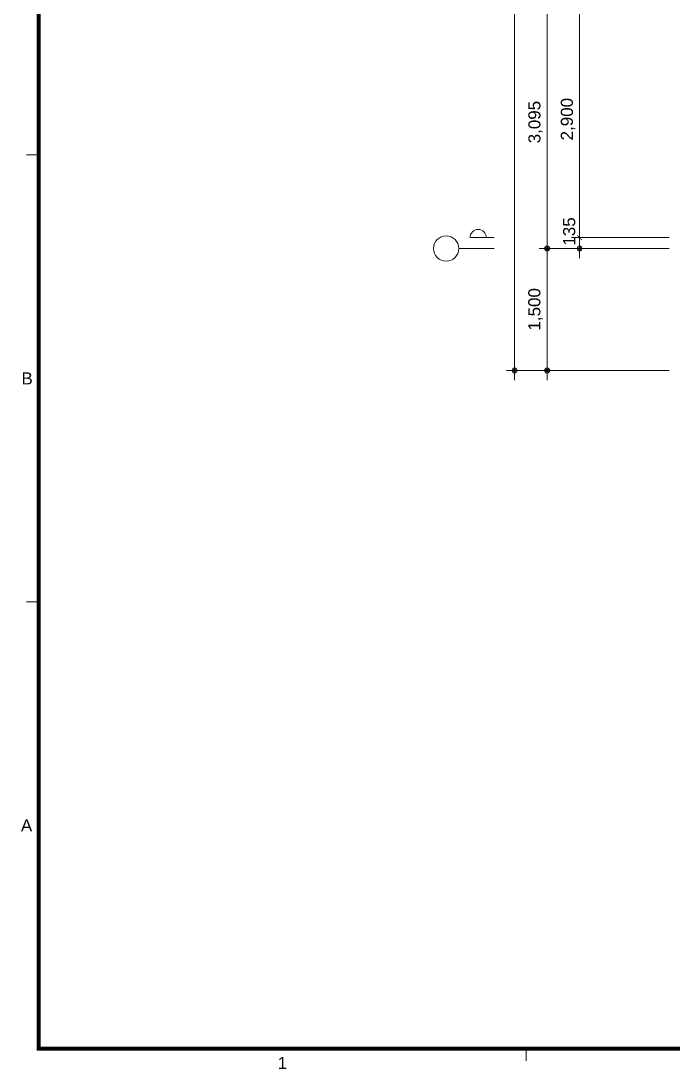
# Model space of a CAD drawing. Header units: millimetres. Extents: x 906 to 41302, y 848 to 28850.
# Drawn here: x 906 to 8934, y 850 to 13748 of the extents above; entities that cross this region are included whole.
import ezdxf

# ---------------------------------------------------------------- set-up
doc = ezdxf.new("R2010")
doc.units = ezdxf.units.MM
for name, color, linetype in [('PDF_0', 7, 'Continuous'), ('PDF_A-ST-AXIS-DIM', 7, 'Continuous'), ('PDF_X-FORM(동탄)$G-BORD-FORM', 7, 'Continuous'), ('PDF_문자', 7, 'Continuous')]:
    doc.layers.add(name, color=color, linetype=linetype)
doc.styles.add('PDF Arial', font='arial.ttf')

msp = doc.modelspace()

# ---------------------------------------------------------------- linework, layer by layer
at = {"layer": 'PDF_0', "lineweight": 13}
msp.add_lwpolyline([(7384, 11067), (7384, 10827)], close=True, dxfattribs=at)
for points in [[(7784, 10827), (7784, 11067)], [(6984, 9566), (6984, 9327)], [(7384, 9566), (7384, 9327)]]:
    msp.add_lwpolyline(points, dxfattribs=at)
for centre, radius in [((7385, 10947), 30.2), ((7385, 10947), 30.2), ((7785, 10947), 30.2), ((7385, 10947), 15.3), ((7385, 10947), 15.3), ((7785, 10947), 15.3), ((6984, 9447), 30.2), ((6984, 9447), 15.3), ((7385, 9447), 30.2), ((7385, 9447), 15.3)]:
    msp.add_circle(centre, radius, dxfattribs=at)
at = {"layer": 'PDF_0', "transparency": 33554559}
for points in [[(7758, 11115), (7751, 11108), (7818, 11054)], [(7758, 11115), (7751, 11108), (7818, 11054)], [(7751, 11108), (7818, 11054), (7812, 11048)], [(7751, 11108), (7818, 11054), (7812, 11048)]]:
    msp.add_solid(points, dxfattribs=at)
at = {"layer": 'PDF_A-ST-AXIS-DIM', "lineweight": 13}
for points in [[(6984, 21731), (6984, 9507)], [(7784, 11141), (7784, 11082), (7784, 13982), (7784, 13921), (7784, 13982), (7784, 14042), (7784, 14101), (7784, 14162), (7784, 14101), (7784, 16797), (7784, 16736)], [(7384, 11007), (7384, 13982)], [(7784, 10946), (7784, 11082)], [(6297, 10946), (6734, 10946)], [(7685, 10946), (8885, 10946), (7285, 10946), (8885, 10946)], [(7384, 9507), (7384, 10887)], [(7784, 10887), (7784, 10827)], [(7285, 9447), (8885, 9447), (6884, 9447)]]:
    msp.add_lwpolyline(points, dxfattribs=at)
msp.add_lwpolyline([(6635, 11082, 1), (6435, 11082), (6734, 11082)], format="xyb", dxfattribs=at)
msp.add_lwpolyline([(7685, 11082), (8885, 11082)], close=True, dxfattribs=at)
msp.add_circle((6141, 10947), 156, dxfattribs=at)
at = {"layer": 'PDF_X-FORM(동탄)$G-BORD-FORM', "lineweight": 0, "const_width": 49.7}
msp.add_lwpolyline([(1124, 1099), (41025, 1099), (41025, 28599), (1124, 28599)], close=True, dxfattribs=at)
at = {"layer": 'PDF_X-FORM(동탄)$G-BORD-FORM', "lineweight": 13}
for points in [[(1124, 12099), (975, 12099)], [(1124, 6600), (975, 6600)], [(7125, 1100), (7125, 949)]]:
    msp.add_lwpolyline(points, dxfattribs=at)

# ---------------------------------------------------------------- texts
at = {"layer": 'PDF_문자', "char_height": 149.4, "attachment_point": 7, "rotation": 90, "style": 'PDF Arial'}
for s, insert in [('2,900', (7730, 12278)), ('3,095', (7330, 12242)), ('135', (7732, 10983)), ('1,500', (7329, 9938))]:
    msp.add_mtext(s, dxfattribs=dict(at, insert=insert))
at = {"layer": 'PDF_문자', "char_height": 149, "attachment_point": 7, "style": 'PDF Arial'}
for s, insert in [('B', (913, 9274)), ('A', (906, 3774)), ('1', (4067, 850))]:
    msp.add_mtext(s, dxfattribs=dict(at, insert=insert))

doc.saveas('drawing.dxf')
